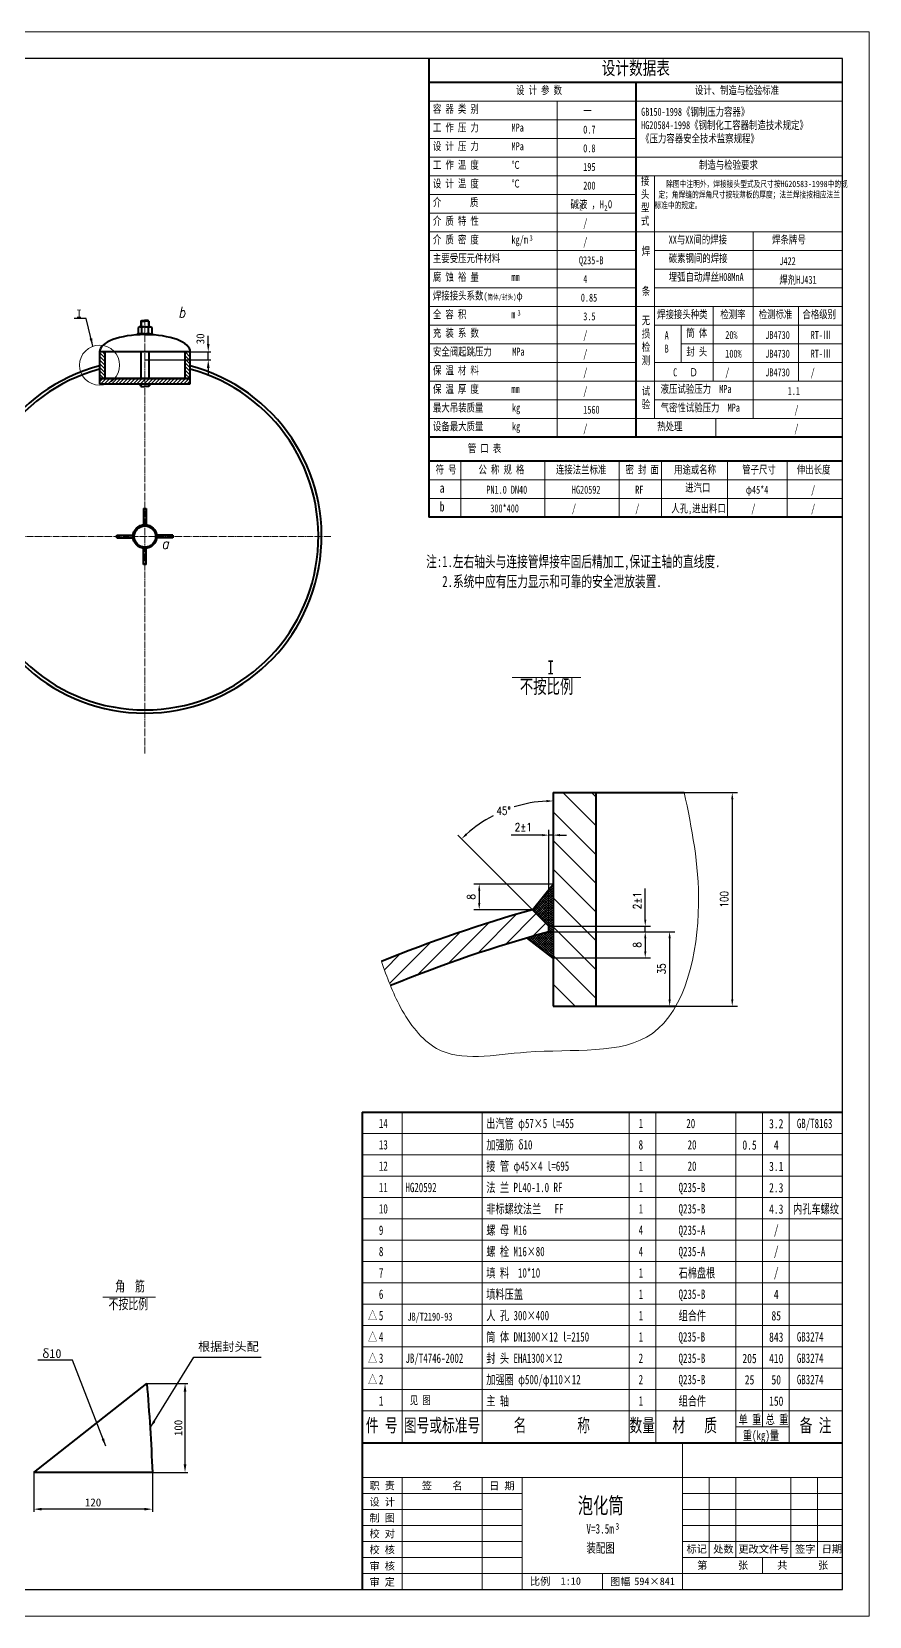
# Model space of a CAD drawing. Extents: x -29228 to 3578, y -1551 to 5346.
# Drawn here: x -23956 to -20818, y -594 to 5346 of the extents above; entities that cross this region are included whole.
import ezdxf
from ezdxf.enums import TextEntityAlignment as Align

# ---------------------------------------------------------------- set-up
doc = ezdxf.new("R2010")
doc.units = 0
doc.header["$LTSCALE"] = 10
doc.header["$PDMODE"] = 1
doc.linetypes.add('ZXX-L', pattern=[3.28, 2.5, -0.3, 0.18, -0.3])
doc.layers.get('Defpoints').update_dxf_attribs({"linetype": 'CONTINUOUS'})
doc.layers.add('5剖面线层', color=2, linetype='CONTINUOUS')
doc.layers.add('7标注层', color=4, linetype='CONTINUOUS')
for name, color, linetype, lineweight in [('A 粗实线', 1, 'CONTINUOUS', 40), ('B 细实线', 7, 'CONTINUOUS', 18), ('C 文 字', 2, 'CONTINUOUS', 20), ('E 长中心线', 3, 'ZXX-L', 18), ('J 标注尺寸', 2, 'CONTINUOUS', 18)]:
    doc.layers.add(name, color=color, linetype=linetype, lineweight=lineweight)
doc.styles.add('HZTXT', font='SIMFANG.TTF', dxfattribs={"width": 0.75})
doc.styles.add('ITALICT', font='ITALICT.shx', dxfattribs={"width": 0.7})
doc.styles.get("Standard").update_dxf_attribs({"font": 'SIMFANG.TTF'})
doc.styles.add('style2', font='SIMFANG.TTF', dxfattribs={"width": 0.7})
doc.styles.add('TH_GBDIM', font='romans.shx', dxfattribs={"width": 0.8, "bigfont": 'gbcbig.shx'})
doc.styles.add('标题中文', font='SIMFANG.TTF', dxfattribs={"width": 0.7})
doc.dimstyles.new('TH_GBDIM', dxfattribs={"dimscale": 10, "dimtxt": 3, "dimasz": 2.5, "dimexe": 2, "dimexo": 0, "dimgap": 1.5, "dimtad": 1, "dimdec": 1, "dimzin": 0, "dimdsep": 46, "dimtxsty": 'TH_GBDIM', "dimcen": 2.5, "dimclrd": 130, "dimclre": 130, "dimclrt": 3, "dimadec": 0, "dimazin": 0, "dimtfac": 0.714286, "dimtdec": 1, "dimtmove": 0, "dimatfit": 3, "dimfxl": 0, "dimtolj": 1, "dimtzin": 0, "dimlwd": -1, "dimlwe": -1, "dimarcsym": 0})
doc.dimstyles.new('通用标注4.0', dxfattribs={"dimscale": 10, "dimtxt": 3, "dimasz": 3, "dimexe": 1, "dimexo": 0, "dimgap": 1, "dimtad": 1, "dimdec": 0, "dimzin": 0, "dimdsep": 46, "dimtxsty": 'Standard', "dimcen": 0, "dimadec": 0, "dimazin": 0, "dimtfac": 0.375, "dimtdec": 0, "dimtmove": 2, "dimatfit": 3, "dimfxl": 0, "dimtzin": 0, "dimarcsym": 0})

# ---------------------------------------------------------------- blocks, each defined once
blk = doc.blocks.new('*D80')
at = {"layer": 'C 文 字', "color": 0, "lineweight": -2}
for p, q in [((-23948.4, -54.7), (-23948.4, -202.4)), ((-23503.9, -54.7), (-23503.9, -202.4)), ((-23533.9, -192.4), (-23918.4, -192.4))]:
    blk.add_line(p, q, dxfattribs=at)
at = {"layer": 'C 文 字', "color": 0}
for points in [[(-23918.4, -187.4), (-23918.4, -197.4), (-23948.4, -192.4)], [(-23533.9, -187.4), (-23533.9, -197.4), (-23503.9, -192.4)]]:
    blk.add_solid(points, dxfattribs=at)
at = {"layer": 'Defpoints', "color": 0}
for p in [(-23948.4, -54.7), (-23503.9, -54.7), (-23948.4, -192.4)]:
    blk.add_point(p, dxfattribs=at)
at = {"layer": 'C 文 字', "color": 0, "insert": (-23726.1, -167.4), "char_height": 30, "attachment_point": 5}
blk.add_mtext('120', dxfattribs=at)
blk = doc.blocks.new('*D81')
at = {"layer": 'C 文 字', "color": 0, "lineweight": -2}
for p, q in [((-23525, 278.7), (-23371.5, 278.7)), ((-23381.5, -24.7), (-23381.5, 248.7)), ((-23503.9, -54.7), (-23371.5, -54.7))]:
    blk.add_line(p, q, dxfattribs=at)
at = {"layer": 'C 文 字', "color": 0}
for points in [[(-23386.5, 248.7), (-23376.5, 248.7), (-23381.5, 278.7)], [(-23386.5, -24.7), (-23376.5, -24.7), (-23381.5, -54.7)]]:
    blk.add_solid(points, dxfattribs=at)
at = {"layer": 'Defpoints', "color": 0}
for p in [(-23525, 278.7), (-23381.5, 278.7), (-23503.9, -54.7)]:
    blk.add_point(p, dxfattribs=at)
at = {"layer": 'C 文 字', "color": 0, "insert": (-23406.5, 112), "char_height": 30, "attachment_point": 5, "rotation": 90}
blk.add_mtext('100', dxfattribs=at)
blk = doc.blocks.new('*D123')
at = {"layer": 'C 文 字', "color": 0, "lineweight": -2}
for p, q in [((-23294.5, 4175.6), (-23294.5, 4205.6)), ((-23531.8, 4115.6), (-23284.5, 4115.6)), ((-23361.8, 4145.6), (-23284.5, 4145.6)), ((-23294.5, 4115.6), (-23294.5, 4145.6)), ((-23294.5, 4085.6), (-23294.5, 4055.6))]:
    blk.add_line(p, q, dxfattribs=at)
at = {"layer": 'C 文 字', "color": 0}
for points in [[(-23299.5, 4175.6), (-23289.5, 4175.6), (-23294.5, 4145.6)], [(-23299.5, 4085.6), (-23289.5, 4085.6), (-23294.5, 4115.6)]]:
    blk.add_solid(points, dxfattribs=at)
at = {"layer": 'Defpoints', "color": 0}
for p in [(-23531.8, 4115.6), (-23361.8, 4145.6), (-23294.5, 4145.6)]:
    blk.add_point(p, dxfattribs=at)
at = {"layer": 'C 文 字', "color": 0, "insert": (-23323.9, 4194.7), "char_height": 30, "attachment_point": 5, "rotation": 90}
blk.add_mtext('30', dxfattribs=at)
blk = doc.blocks.new('*D129')
at = {"layer": '7标注层', "color": 130}
for p, q in [((-21657.2, 2017.7), (-21657.2, 2134.4)), ((-22018.1, 1992.7), (-21637.2, 1992.7)), ((-22018.1, 1972.3), (-21637.2, 1972.3)), ((-21657.2, 1972.3), (-21657.2, 1992.7)), ((-21657.2, 1947.3), (-21657.2, 1922.3))]:
    blk.add_line(p, q, dxfattribs=at)
for points in [[(-21661.3, 2017.7), (-21653, 2017.7), (-21657.2, 1992.7)], [(-21661.3, 1947.3), (-21653, 1947.3), (-21657.2, 1972.3)]]:
    blk.add_solid(points, dxfattribs=at)
at = {"layer": 'Defpoints', "color": 0}
for p in [(-22018.1, 1992.7), (-22018.1, 1972.3), (-21657.2, 1992.7)]:
    blk.add_point(p, dxfattribs=at)
at = {"layer": '7标注层', "color": 3, "insert": (-21687.2, 2088.5), "char_height": 30, "attachment_point": 5, "rotation": 90, "style": 'TH_GBDIM'}
blk.add_mtext('\\A1;2%%p1', dxfattribs=at)
blk = doc.blocks.new('*D130')
at = {"layer": '7标注层', "color": 130}
for p, q in [((-22043.1, 2334.3), (-22159.8, 2334.3)), ((-22018.1, 1992.7), (-22018.1, 2354.3)), ((-22002.1, 2334.3), (-22018.1, 2334.3)), ((-22002.1, 2314.3), (-22002.1, 2354.3)), ((-21977.1, 2334.3), (-21952.1, 2334.3))]:
    blk.add_line(p, q, dxfattribs=at)
for points in [[(-22043.1, 2338.4), (-22043.1, 2330.1), (-22018.1, 2334.3)], [(-21977.1, 2338.4), (-21977.1, 2330.1), (-22002.1, 2334.3)]]:
    blk.add_solid(points, dxfattribs=at)
at = {"layer": 'Defpoints', "color": 0}
for p in [(-22018.1, 2334.3), (-22002.1, 2314.3), (-22018.1, 1992.7)]:
    blk.add_point(p, dxfattribs=at)
at = {"layer": '7标注层', "color": 3, "insert": (-22114, 2364.3), "char_height": 30, "attachment_point": 5, "style": 'TH_GBDIM'}
blk.add_mtext('\\A1;2%%p1', dxfattribs=at)
blk = doc.blocks.new('*D131')
at = {"layer": '7标注层', "color": 130}
blk.add_line((-22080.1, 2054.7), (-22359.7, 2334.3), dxfattribs=at)
for start, end in [(92.94906, 107.53098), (117.65493, 132.05094)]:
    blk.add_arc((-22002.1, 1976.7), 485.8, start, end, dxfattribs=at)
for points in [[(-22027.2, 2465.9), (-22027, 2457.6), (-22002.1, 2462.4)], [(-22324.6, 2334.3), (-22330.3, 2340.4), (-22345.6, 2320.1)]]:
    blk.add_solid(points, dxfattribs=at)
at = {"layer": 'Defpoints', "color": 0}
for p in [(-22127.8, 2445.9), (-22002.1, 2493.6), (-22080.1, 2054.7), (-22018.1, 1992.7), (-22002.1, 1693.6)]:
    blk.add_point(p, dxfattribs=at)
at = {"layer": '7标注层', "color": 3, "insert": (-22188, 2425.4), "char_height": 30, "attachment_point": 5, "style": 'TH_GBDIM'}
blk.add_mtext('\\A1;45%%d{}{}', dxfattribs=at)
blk = doc.blocks.new('*D132')
at = {"layer": '7标注层', "color": 130}
for p, q in [((-21827.6, 1972.3), (-21637.2, 1972.3)), ((-21657.2, 1947.3), (-21657.2, 1898.7)), ((-22002.1, 1873.7), (-21637.2, 1873.7))]:
    blk.add_line(p, q, dxfattribs=at)
for points in [[(-21661.3, 1947.3), (-21653, 1947.3), (-21657.2, 1972.3)], [(-21661.3, 1898.7), (-21653, 1898.7), (-21657.2, 1873.7)]]:
    blk.add_solid(points, dxfattribs=at)
at = {"layer": 'Defpoints', "color": 0}
for p in [(-21827.6, 1972.3), (-22002.1, 1873.7), (-21657.2, 1873.7)]:
    blk.add_point(p, dxfattribs=at)
at = {"layer": '7标注层', "color": 3, "insert": (-21687.2, 1923), "char_height": 30, "attachment_point": 5, "rotation": 90, "style": 'TH_GBDIM'}
blk.add_mtext('\\A1;8{}{}', dxfattribs=at)
blk = doc.blocks.new('*D133')
at = {"layer": '7标注层', "color": 130}
for p, q in [((-22002.1, 2150.9), (-22299.2, 2150.9)), ((-22279.2, 2125.9), (-22279.2, 2079.7)), ((-22080.1, 2054.7), (-22299.2, 2054.7))]:
    blk.add_line(p, q, dxfattribs=at)
for points in [[(-22283.4, 2125.9), (-22275.1, 2125.9), (-22279.2, 2150.9)], [(-22283.4, 2079.7), (-22275.1, 2079.7), (-22279.2, 2054.7)]]:
    blk.add_solid(points, dxfattribs=at)
at = {"layer": 'Defpoints', "color": 0}
for p in [(-22002.1, 2150.9), (-22279.2, 2054.7), (-22080.1, 2054.7)]:
    blk.add_point(p, dxfattribs=at)
at = {"layer": '7标注层', "color": 3, "insert": (-22309.2, 2102.8), "char_height": 30, "attachment_point": 5, "rotation": 90, "style": 'TH_GBDIM'}
blk.add_mtext('\\A1;8{}{}', dxfattribs=at)
blk = doc.blocks.new('*D134')
at = {"layer": '7标注层', "color": 130}
for p, q in [((-21637.2, 1972.3), (-21545.8, 1972.3)), ((-21565.8, 1947.3), (-21565.8, 1718.6)), ((-21692.2, 1693.6), (-21545.8, 1693.6))]:
    blk.add_line(p, q, dxfattribs=at)
for points in [[(-21570, 1947.3), (-21561.6, 1947.3), (-21565.8, 1972.3)], [(-21570, 1718.6), (-21561.6, 1718.6), (-21565.8, 1693.6)]]:
    blk.add_solid(points, dxfattribs=at)
at = {"layer": 'Defpoints', "color": 0}
for p in [(-21637.2, 1972.3), (-21692.2, 1693.6), (-21565.8, 1693.6)]:
    blk.add_point(p, dxfattribs=at)
at = {"layer": '7标注层', "color": 3, "insert": (-21595.8, 1833), "char_height": 30, "attachment_point": 5, "rotation": 90, "style": 'TH_GBDIM'}
blk.add_mtext('\\A1;35{}{}', dxfattribs=at)
blk = doc.blocks.new('*D135')
at = {"layer": '7标注层', "color": 130}
for p, q in [((-21511.1, 2493.6), (-21311.2, 2493.6)), ((-21331.2, 2468.6), (-21331.2, 1718.6)), ((-21619, 1693.6), (-21311.2, 1693.6))]:
    blk.add_line(p, q, dxfattribs=at)
for points in [[(-21335.3, 2468.6), (-21327, 2468.6), (-21331.2, 2493.6)], [(-21335.3, 1718.6), (-21327, 1718.6), (-21331.2, 1693.6)]]:
    blk.add_solid(points, dxfattribs=at)
at = {"layer": 'Defpoints', "color": 0}
for p in [(-21511.1, 2493.6), (-21619, 1693.6), (-21331.2, 1693.6)]:
    blk.add_point(p, dxfattribs=at)
at = {"layer": '7标注层', "color": 3, "insert": (-21361.2, 2093.6), "char_height": 30, "attachment_point": 5, "rotation": 90, "style": 'TH_GBDIM'}
blk.add_mtext('\\A1;100{}{}', dxfattribs=at)

msp = doc.modelspace()

# ---------------------------------------------------------------- hatches: boundary and pattern name
at = {"layer": '5剖面线层'}
h = msp.add_hatch(color=256, dxfattribs=at)
h.paths.add_polyline_path([(-23546.83, 4025.6), (-23553.1, 4025.6), (-23546.83, 4017.82)])
h.paths.add_polyline_path([(-23510.57, 4025.6), (-23516.83, 4025.6), (-23516.83, 4017.82)])
at = {"layer": 'C 文 字'}
h = msp.add_hatch(dxfattribs=at)
h.set_pattern_fill('ANSI31', color=256, scale=3, angle=90, style=0)
h.paths.add_polyline_path([(-23681.83, 4145.6), (-23701.83, 4145.6), (-23701.83, 4045.6), (-23681.83, 4045.6)])
h.paths.add_polyline_path([(-23361.83, 4145.6), (-23381.83, 4145.6), (-23381.83, 4045.6), (-23361.83, 4045.6)])
h = msp.add_hatch(dxfattribs=at)
h.set_pattern_fill('ANSI31', color=256, scale=3, style=0)
h.paths.add_polyline_path([(-23531.83, 4045.6), (-23701.83, 4045.6), (-23701.83, 4025.6), (-23531.83, 4025.6)])
h.paths.add_polyline_path([(-23361.83, 4045.6), (-23531.83, 4045.6), (-23531.83, 4025.6), (-23361.83, 4025.6)])
h = msp.add_hatch(dxfattribs=at)
h.set_pattern_fill('ANSI31', color=256, scale=24, angle=90, style=0)
h.set_pattern_definition([(135, (155589.23, -19020.535), (-53.881537, -53.881537), [])])
h.paths.add_polyline_path([(-21842.1, 2493.65), (-22002.1, 2493.65), (-22002.1, 1693.65), (-21842.1, 1693.65)])
h = msp.add_hatch(dxfattribs=at)
h.set_pattern_fill('ANSI37', color=256, scale=2, style=0)
h.paths.add_polyline_path([(-22018.1, 1992.65), (-22018.1, 1972.29, 0.0041437), (-22101.02, 1948.8), (-22002.1, 1873.68), (-22002.1, 2150.9), (-22080.12, 2054.68)])
h = msp.add_hatch(dxfattribs=at)
h.set_pattern_fill('ANSI31', color=256, scale=16, style=0)
h.set_pattern_definition([(45, (155589.23, -19020.535), (-35.921024, 35.921024), [])])
edge = h.paths.add_edge_path()
edge.add_line((-22018.1, 1972.29), (-22018.1, 1992.65))
edge.add_line((-22018.1, 1992.65), (-22080.12, 2054.68))
edge.add_arc((-20642.1, -3042.35), 5296, 105.755352, 112.230467)
edge.add_spline(control_points=[(-22645.75, 1860), (-22634.92, 1829.98), (-22624.09, 1799.97), (-22611.88, 1770.13)], knot_values=[1021.7274049, 1021.7274049, 1021.7274049, 1021.7274049, 1070.2235614, 1070.2235614, 1070.2235614, 1070.2235614], degree=3, periodic=0)
edge.add_arc((-20642.1, -3042.35), 5200, 105.3441, 112.25963, ccw=False)

# ---------------------------------------------------------------- linework, layer by layer
at = {"layer": 'A 粗实线'}
for p, q in [((-22467.73, 5246), (-22467.73, 3525.83)), ((-20917.73, 5155.83), (-22467.73, 5155.83)), ((-21692.73, 5155.83), (-21692.73, 3825.83)), ((-23553.92, 4239.2), (-23557.33, 4237.23)), ((-23557.33, 4237.23), (-23557.33, 4215.57)), ((-23531.83, 4239.2), (-23553.92, 4239.2)), ((-23531.83, 4239.2), (-23553.92, 4239.2)), ((-23546.83, 4260.98), (-23543.83, 4263.98)), ((-23546.83, 4260.98), (-23531.83, 4260.98)), ((-23546.83, 4260.98), (-23546.83, 4239.2)), ((-23544.58, 4237.23), (-23544.58, 4215.57)), ((-23543.83, 4263.98), (-23531.83, 4263.98)), ((-23519.83, 4263.98), (-23531.83, 4263.98)), ((-23516.83, 4260.98), (-23531.83, 4260.98)), ((-23531.83, 4239.2), (-23509.75, 4239.2)), ((-23531.83, 4239.2), (-23509.75, 4239.2)), ((-23516.83, 4260.98), (-23519.83, 4263.98)), ((-23519.08, 4237.23), (-23519.08, 4215.57)), ((-23516.83, 4260.98), (-23516.83, 4239.2)), ((-23509.75, 4239.2), (-23506.33, 4237.23)), ((-23506.33, 4237.23), (-23506.33, 4215.57)), ((-23561.11, 4213.6), (-23553.92, 4213.6)), ((-23561.11, 4210.6), (-23561.11, 4213.6)), ((-23531.83, 4210.6), (-23561.11, 4210.6)), ((-23553.92, 4213.6), (-23557.33, 4215.57)), ((-23531.83, 4213.6), (-23553.92, 4213.6)), ((-23531.83, 4213.6), (-23509.75, 4213.6)), ((-23531.83, 4210.6), (-23502.56, 4210.6)), ((-23509.75, 4213.6), (-23506.33, 4215.57)), ((-23502.56, 4213.6), (-23509.75, 4213.6)), ((-23502.56, 4210.6), (-23502.56, 4213.6)), ((-23361.83, 4145.6), (-23701.83, 4145.6)), ((-23701.83, 4145.6), (-23701.83, 4025.6)), ((-23681.83, 4145.6), (-23681.83, 4045.6)), ((-23546.83, 4145.6), (-23546.83, 4045.6)), ((-23516.83, 4145.6), (-23516.83, 4045.6)), ((-23381.83, 4145.6), (-23381.83, 4045.6)), ((-23361.83, 4025.6), (-23361.83, 4145.6)), ((-23701.83, 4045.6), (-23361.83, 4045.6)), ((-23361.83, 4045.6), (-23701.83, 4045.6)), ((-23701.83, 4025.6), (-23361.83, 4025.6)), ((-23546.83, 4017.82), (-23553.1, 4025.6)), ((-23546.83, 4025.6), (-23546.83, 4015.6)), ((-23546.83, 4015.6), (-23531.83, 4015.6)), ((-23516.83, 4015.6), (-23531.83, 4015.6)), ((-23516.83, 4017.82), (-23510.57, 4025.6)), ((-23516.83, 4025.6), (-23516.83, 4015.6)), ((-20917.73, 3825.83), (-22467.73, 3825.83)), ((-20917.73, 3735.83), (-22467.73, 3735.83)), ((-23536.83, 3558.6), (-23536.83, 3497.82)), ((-23536.83, 3558.6), (-23526.83, 3558.6)), ((-23526.83, 3558.6), (-23526.83, 3497.82)), ((-20917.73, 3525.83), (-22467.73, 3525.83)), ((-23636.83, 3448.6), (-23636.83, 3458.6)), ((-23636.83, 3458.6), (-23576.05, 3458.6)), ((-23636.83, 3448.6), (-23576.05, 3448.6)), ((-23426.83, 3458.6), (-23487.62, 3458.6)), ((-23426.83, 3448.6), (-23487.62, 3448.6)), ((-23426.83, 3458.6), (-23426.83, 3448.6)), ((-23536.83, 3348.6), (-23536.83, 3409.38)), ((-23526.83, 3348.6), (-23526.83, 3409.38)), ((-23526.83, 3348.6), (-23536.83, 3348.6)), ((-22002.1, 2493.65), (-22002.1, 1693.65)), ((-22002.1, 2493.65), (-21842.1, 2493.65)), ((-21842.1, 2493.65), (-21842.1, 1693.65)), ((-21842.1, 2493.65), (-21511.09, 2493.65)), ((-22080.12, 2054.68), (-22002.1, 2150.9)), ((-22018.1, 1992.65), (-22080.12, 2054.68)), ((-22018.1, 1972.29), (-22018.1, 1992.65)), ((-22002.1, 1873.68), (-22101.02, 1948.8)), ((-22002.1, 1693.65), (-21842.1, 1693.65)), ((-21842.1, 1693.65), (-21542.2, 1693.65)), ((-22717.73, 1296), (-22717.73, 56)), ((-22717.73, 1296), (-20917.73, 1296)), ((-23948.37, -54.68), (-23524.95, 278.65)), ((-22717.73, 56), (-20917.73, 56)), ((-23503.93, -54.68), (-23948.37, -54.68))]:
    msp.add_line(p, q, dxfattribs=at)
at = {"layer": 'A 粗实线', "color": 1}
msp.add_line((-22717.73, 56), (-22717.73, -494), dxfattribs=at)
at = {"layer": 'A 粗实线', "color": 5, "lineweight": 25}
msp.add_lwpolyline([(-28977.73, -494), (-20917.73, -494), (-20917.73, 5246), (-28977.73, 5246)], close=True, dxfattribs=at)
at = {"layer": 'A 粗实线'}
for radius in [44.5, 40]:
    msp.add_circle((-23531.83, 3453.6), radius, dxfattribs=at)
for centre, radius, start, end in [((-23561.02, 4182.53), 57.11, 73.276578, 82.858497), ((-23531.83, 4197), 42.19, 90, 107.587954), ((-23531.83, 4197), 42.19, 72.412046, 90), ((-23502.65, 4182.53), 57.11, 97.141503, 106.723422), ((-23561.02, 4270.26), 57.11, 277.141503, 286.723422), ((-23531.83, 4255.79), 42.19, 252.412046, 270), ((-23531.83, 4255.79), 42.19, 270, 287.587954), ((-23502.65, 4270.26), 57.11, 253.276578, 262.858497), ((-23531.83, 3453.6), 662, 104.880127, 75.119873), ((-23531.83, 3453.6), 650, 105.161369, 74.838631), ((-20642.1, -3042.35), 5296, 105.755352, 112.230467), ((-20642.1, -3042.35), 5200, 105.3441, 112.25963)]:
    msp.add_arc(centre, radius, start, end, dxfattribs=at)
msp.add_ellipse((-23531.83, 4145.6), major_axis=(-170, 0), ratio=0.3823529, start_param=3.1415927, end_param=6.2831853, dxfattribs=at)
at = {"layer": 'A 粗实线', "extrusion": (0, 0, -1)}
msp.add_ellipse((-25165.88, -304.68), major_axis=(0, 3333.3), ratio=0.5, start_param=1.3948906, end_param=1.4957258, dxfattribs=at)
at = {"layer": 'B 细实线'}
for p, q in [((-20917.73, 5085.83), (-22467.73, 5085.83)), ((-21987.73, 5085.83), (-21987.73, 3825.83)), ((-21692.73, 5015.83), (-22467.73, 5015.83)), ((-21692.73, 4945.83), (-22467.73, 4945.83)), ((-20917.73, 4875.83), (-22467.73, 4875.83)), ((-20917.73, 4805.83), (-22467.73, 4805.83)), ((-21622.73, 4805.83), (-21622.73, 3895.83)), ((-21692.73, 4735.83), (-22467.73, 4735.83)), ((-21692.73, 4665.83), (-22467.73, 4665.83)), ((-21622.73, 4595.83), (-22467.73, 4595.83)), ((-20917.73, 4595.83), (-21622.73, 4595.83)), ((-21252.73, 4595.83), (-21252.73, 3895.83)), ((-21692.73, 4525.83), (-22467.73, 4525.83)), ((-20917.73, 4525.83), (-21622.73, 4525.83)), ((-21692.73, 4455.83), (-22467.73, 4455.83)), ((-20917.73, 4455.83), (-21622.73, 4455.83)), ((-21692.73, 4385.83), (-22467.73, 4385.83)), ((-20917.73, 4385.83), (-21622.73, 4385.83)), ((-20917.73, 4315.83), (-22467.73, 4315.83)), ((-21402.73, 4315.83), (-21402.73, 4035.83)), ((-21082.73, 4315.83), (-21082.73, 4035.83)), ((-23543.83, 4263.98), (-23543.83, 4239.2)), ((-23519.83, 4263.98), (-23519.83, 4239.2)), ((-21692.73, 4245.83), (-22467.73, 4245.83)), ((-20917.73, 4245.83), (-21622.73, 4245.83)), ((-21522.73, 4245.83), (-21522.73, 4105.83)), ((-21692.73, 4175.83), (-22467.73, 4175.83)), ((-20917.73, 4175.83), (-21522.73, 4175.83)), ((-21692.73, 4105.83), (-22467.73, 4105.83)), ((-20917.73, 4105.83), (-21622.73, 4105.83)), ((-20917.73, 4035.83), (-22467.73, 4035.83)), ((-21692.73, 3965.83), (-22467.73, 3965.83)), ((-20917.73, 3965.83), (-21622.73, 3965.83)), ((-20917.73, 3895.83), (-22467.73, 3895.83)), ((-21393.06, 3895.83), (-21393.06, 3825.83)), ((-22347.73, 3735.83), (-22347.73, 3525.83)), ((-22033.71, 3735.83), (-22033.71, 3525.83)), ((-21754.37, 3735.83), (-21754.37, 3525.83)), ((-21596.37, 3735.83), (-21596.37, 3525.83)), ((-21349.04, 3735.83), (-21349.04, 3525.83)), ((-21125.71, 3735.83), (-21125.71, 3525.83)), ((-20917.73, 3665.83), (-22467.73, 3665.83)), ((-20917.73, 3595.83), (-22467.73, 3595.83)), ((-22567.73, 56), (-22567.73, 1296)), ((-22267.73, 56), (-22267.73, 1296)), ((-21717.73, 56), (-21717.73, 1296)), ((-21617.73, 56), (-21617.73, 1296)), ((-21317.73, 56), (-21317.73, 1296)), ((-21217.73, 116), (-21217.73, 1296)), ((-21117.73, 56), (-21117.73, 1296)), ((-22717.73, 1216), (-20917.73, 1216)), ((-22717.73, 1136), (-20917.73, 1136)), ((-22717.73, 1056), (-20917.73, 1056)), ((-22717.73, 976), (-20917.73, 976)), ((-22717.73, 896), (-20917.73, 896)), ((-22717.73, 816), (-20917.73, 816)), ((-22717.73, 736), (-20917.73, 736)), ((-22717.73, 656), (-20917.73, 656)), ((-22717.73, 576), (-20917.73, 576)), ((-22717.73, 496), (-20917.73, 496)), ((-22717.73, 416), (-20917.73, 416)), ((-22717.73, 336), (-20917.73, 336)), ((-22717.73, 256), (-20917.73, 256)), ((-22717.73, 176), (-20917.73, 176)), ((-21317.73, 116), (-21117.73, 116)), ((-21517.73, 56), (-21517.73, -494)), ((-22717.73, -74), (-20917.73, -74)), ((-22567.73, -74), (-22567.73, -494)), ((-22267.73, -74), (-22267.73, -494)), ((-22117.73, -74), (-22117.73, -494)), ((-21417.73, -74), (-21417.73, -374)), ((-21317.73, -74), (-21317.73, -374)), ((-21111.26, -74), (-21111.26, -374)), ((-21011.26, -74), (-21011.26, -374)), ((-22717.73, -134), (-22117.73, -134)), ((-21517.73, -134), (-20917.73, -134)), ((-22717.73, -194), (-22117.73, -194)), ((-21517.73, -194), (-20917.73, -194)), ((-22717.73, -254), (-22117.73, -254)), ((-21517.73, -254), (-20917.73, -254)), ((-22717.73, -314), (-22117.73, -314)), ((-21517.73, -314), (-20917.73, -314)), ((-22717.73, -374), (-22117.73, -374)), ((-21517.73, -374), (-20917.73, -374)), ((-21217.73, -434), (-21217.73, -374)), ((-22717.73, -434), (-20917.73, -434)), ((-21817.73, -434), (-21817.73, -494))]:
    msp.add_line(p, q, dxfattribs=at)
msp.add_lwpolyline([(-29227.73, -594), (-20817.73, -594), (-20817.73, 5346), (-29227.73, 5346)], close=True, dxfattribs=at)
at = {"layer": 'C 文 字'}
msp.add_circle((-23701.83, 4095.88), 75.07, dxfattribs=at)
msp.add_spline([(-21511.09, 2493.65), (-21457.32, 2075.74), (-21630.53, 1591.13), (-22101.66, 1520.58), (-22439.1, 1534.77), (-22573.78, 1688.65), (-22645.75, 1860)], degree=3, dxfattribs=at)
at = {"layer": 'E 长中心线'}
for p, q in [((-23531.83, 2640.28), (-23531.83, 4266.91)), ((-22835.64, 3453.6), (-24228.03, 3453.6))]:
    msp.add_line(p, q, dxfattribs=at)
at = {"layer": 'J 标注尺寸'}
for p, q in [((-22155.57, 2925.38), (-21898.28, 2925.38)), ((-23690.03, 601.84), (-23491.7, 601.84))]:
    msp.add_line(p, q, dxfattribs=at)

# ---------------------------------------------------------------- texts
at = {"layer": 'C 文 字', "style": 'ITALICT', "width": 0.8}
for s, p in [('b', (-23406.74, 4274.14)), ('a', (-23469.13, 3407.18))]:
    msp.add_text(s, height=40, dxfattribs=at).set_placement(p)
at = {"layer": 'C 文 字', "style": 'HZTXT', "width": 0.75}
for s, p in [('3.2', (-21166.39, 1252.32)), ('0.5', (-21266.39, 1172.32)), ('4', (-21166.39, 1172.32)), ('3.1', (-21166.39, 1092.32)), ('2.3', (-21166.39, 1012.32)), ('4.3', (-21166.39, 932.32)), ('/', (-21166.39, 852.32)), ('/', (-21166.39, 772.32)), ('/', (-21166.39, 692.32)), ('4', (-21166.39, 612.32)), ('85', (-21166.39, 532.32)), ('843', (-21166.39, 452.32)), ('205', (-21266.39, 372.32)), ('410', (-21166.39, 372.32)), ('25', (-21266.39, 292.32)), ('50', (-21166.39, 292.32)), ('150', (-21166.39, 212.32))]:
    msp.add_text(s, height=35, dxfattribs=at).set_placement(p, align=Align.MIDDLE)
at = {"layer": 'C 文 字', "style": '标题中文', "oblique": 0.5}
msp.add_text('职 责', height=28, rotation=0.095868, dxfattribs=at).set_placement((-22642.87, -104.56), align=Align.MIDDLE_CENTER)
for s, p in [('签    名', (-22418.31, -103.51)), ('日 期', (-22194.41, -104.11)), ('设 计', (-22642.87, -164.56)), ('制 图', (-22642.87, -224.56)), ('校 对', (-22642.87, -283.5)), ('校 核', (-22642.87, -343.5)), ('标记', (-21464.44, -340.84)), ('处数', (-21364.44, -340.84)), ('更改文件号', (-21212.83, -340.84)), ('签字', (-21057.98, -340.84)), ('日期', (-20957.98, -340.84)), ('审 核', (-22642.87, -404.56)), ('第      张', (-21367.41, -401.8)), ('共      张', (-21067.41, -401.8)), ('审 定', (-22642.87, -464.56)), ('比例', (-22051.09, -461.98)), ('1:10', (-21936.27, -461.98)), ('图幅', (-21751.09, -462.88)), ('594×841', (-21622.19, -462.88))]:
    msp.add_text(s, height=28, rotation=0.095868, dxfattribs=at).set_placement(p, align=Align.MIDDLE)
at = {"layer": 'C 文 字', "attachment_point": 1, "style": 'HZTXT'}
for s, insert, char_height, width in [('设计数据表', (-21820.21, 5234.65), 50, 775), ('设 计 参 数', (-22141.13, 5141.65), 30, 480), ('设计、制造与检验标准', (-21471.21, 5141.65), 30, 480), ('容 器 类 别', (-22452.63, 5071.65), 30, 480), ('一', (-21889.46, 5064.1), 30, 480), ('GB150-1998《钢制压力容器》\\PHG20584-1998《钢制化工容器制造技术规定》\\P《压力容器安全技术监察规程》', (-21672.56, 5060.66), 30, 775), ('工 作 压 力        MPa', (-22452.63, 5001.65), 30, 480), ('0.7', (-21889.46, 4994.1), 30, 480), ('设 计 压 力        MPa', (-22452.63, 4931.65), 30, 480), ('0.8', (-21889.46, 4924.1), 30, 480), ('工 作 温 度        ℃', (-22452.63, 4861.65), 30, 480), ('195', (-21889.46, 4854.1), 30, 480), (' 制造与检验要求', (-21471.21, 4861.65), 30, 480), ('设 计 温 度        ℃', (-22452.63, 4791.65), 30, 480), ('200', (-21889.46, 4784.1), 30, 480), ('接\\P头\\P型\\P式', (-21673.08, 4801.72), 30, 480), ('   除图中注明外，焊接接头型式及尺寸按HG20583-1998中的规\\P 定；角焊缝的焊角尺寸按较薄板的厚度；法兰焊接按相应法兰标准中的规定。', (-21622.73, 4787.43), 24, 705), ('介       质', (-22452.63, 4721.65), 30, 480), ('碱液 ，H O', (-21937.14, 4714.1), 30, 480), ('2', (-21904.13, 4695.83), 20, 480), ('2', (-21810.9, 4695.06), 20, 480), ('介 质 特 性', (-22452.63, 4651.65), 30, 480), ('/', (-21889.46, 4644.1), 30, 480), ('介 质 密 度        kg/m', (-22452.63, 4581.65), 30, 480), ('3', (-22090.87, 4582.56), 20, 480), ('/', (-21889.46, 4574.1), 30, 480), ('XX与XX间的焊接', (-21569.4, 4581.65), 30, 480), ('焊条牌号', (-21181.76, 4581.65), 30, 480), ('主要受压元件材料', (-22452.63, 4511.65), 30, 480), ('焊\\P\\P\\P条', (-21670.21, 4538.29), 30, 480), ('碳素钢间的焊接', (-21569.4, 4511.65), 30, 480), (' Q235-B', (-21920.86, 4504.1), 30, 480), ('J422', (-21154.7, 4501.14), 30, 480), ('腐 蚀 裕 量        mm', (-22452.63, 4441.65), 30, 480), ('4', (-21889.46, 4434.1), 30, 480), ('埋弧自动焊丝H08MnA', (-21569.4, 4441.65), 30, 480), ('焊剂HJ431', (-21154.7, 4431.14), 30, 480), ('焊接接头系数{\\H0.8333x;(\\H0.8x;筒体/封头)}φ{\\H0.8333x;        } ', (-22452.63, 4371.65), 30, 480), ('0.85', (-21898.44, 4364.1), 30, 480), ('全 容 积           m', (-22452.63, 4301.65), 30, 480), ('3', (-22136.06, 4301.8), 20, 480), ('3.5', (-21889.46, 4294.1), 30, 480), ('无\\P损\\P检\\P测', (-21670.21, 4278.99), 30, 480), ('焊接接头种类', (-21612.71, 4301.65), 30, 480), ('检测率', (-21375.81, 4301.65), 30, 480), ('检测标准', (-21232.16, 4301.65), 30, 480), ('合格级别', (-21068.35, 4301.65), 30, 480), ('充 装 系 数', (-22452.63, 4231.65), 30, 480), ('/', (-21889.46, 4224.1), 30, 480), ('A\\PB', (-21584.52, 4223.03), 30, 480), ('筒 体', (-21503.37, 4231.65), 30, 480), ('20%', (-21357.39, 4224.1), 30, 480), ('JB4730', (-21207.39, 4224.1), 30, 480), ('RT-Ⅲ', (-21037.39, 4224.1), 30, 480), ('安全阀起跳压力     MPa', (-22452.63, 4161.65), 30, 480), ('封 头', (-21503.37, 4161.65), 30, 480), ('/', (-21889.46, 4154.1), 30, 480), ('100%', (-21357.39, 4154.1), 30, 480), ('JB4730', (-21207.39, 4154.1), 30, 480), ('RT-Ⅲ', (-21037.39, 4154.1), 30, 480), ('保 温 材 料', (-22452.63, 4091.65), 30, 480), ('/', (-21889.46, 4084.1), 30, 480), ('C   Ｄ', (-21552.75, 4084.1), 30, 480), ('/', (-21357.39, 4084.1), 30, 480), ('JB4730', (-21207.39, 4084.1), 30, 480), ('/', (-21037.39, 4084.1), 30, 480), ('保 温 厚 度        mm', (-22452.63, 4021.65), 30, 480), ('/', (-21889.46, 4014.1), 30, 480), ('试\\P验', (-21670.21, 4014.1), 30, 480), ('液压试验压力  MPa', (-21599.64, 4021.65), 30, 480), ('1.1', (-21123.41, 4014.1), 30, 480), ('最大吊装质量       kg', (-22452.63, 3951.65), 30, 480), ('1560', (-21889.46, 3944.1), 30, 480), ('气密性试验压力  MPa', (-21599.64, 3951.65), 30, 480), ('/', (-21098.38, 3944.1), 30, 480), ('设备最大质量       kg', (-22452.63, 3881.65), 30, 480), ('/', (-21889.46, 3874.1), 30, 480), ('热处理', (-21612.24, 3881.65), 30, 480), ('/', (-21098.38, 3874.1), 30, 480), ('管 口 表', (-22321.95, 3799.45), 30, 480), (' 符 号', (-22457.98, 3719.52), 30, 480), ('公 称 规 格', (-22281.97, 3719.52), 30, 480), ('连接法兰标准', (-21991.96, 3719.52), 30, 480), ('密 封 面', (-21731.29, 3719.52), 30, 480), ('用途或名称', (-21549.28, 3719.52), 30, 480), ('管子尺寸', (-21293.95, 3719.52), 30, 480), ('伸出长度', (-21089.29, 3719.52), 30, 480), ('a', (-22427.62, 3653.75), 36, 576), ('PN1.0 DN40', (-22252.55, 3644.1), 30, 480), ('HG20592', (-21932.03, 3644.1), 30, 480), ('RF', (-21694.64, 3644.1), 30, 480), ('进汽口', (-21507.39, 3651.82), 30, 480), ('φ45*4', (-21280.5, 3644.1), 30, 480), ('/', (-21035.81, 3644.1), 30, 480), ('b', (-22427.62, 3583.75), 36, 576), ('300*400', (-22237.63, 3574.1), 30, 480), ('/', (-21932.03, 3574.1), 30, 480), ('/', (-21694.64, 3574.1), 30, 480), ('人孔,进出料口', (-21559.48, 3574.1), 30, 480), ('/', (-21259.87, 3574.1), 30, 480), ('/', (-21035.81, 3574.1), 30, 480), ('JB/T2190-93', (-22548.01, 544.26), 30, 480), ('见 图', (-22539.05, 230.84), 30, 480)]:
    msp.add_mtext(s, dxfattribs=dict(at, insert=insert, char_height=char_height, width=width))
at = {"layer": 'C 文 字'}
for s, insert, char_height, attachment_point in [('I', (-23768.47, 4274.27), 30, 9), ('根据封头配', (-23332.71, 434.09), 33.333, 1), ('δ10', (-23844.52, 373.66), 33.333, 9)]:
    msp.add_mtext(s, dxfattribs=dict(at, insert=insert, char_height=char_height, attachment_point=attachment_point))
at = {"layer": 'J 标注尺寸', "style": '标题中文', "width": 0.7}
for s, height, p in [('注:1.左右轴头与连接管焊接牢固后精加工,保证主轴的直线度.', 42, (-22478.15, 3338.84)), ('2.系统中应有压力显示和可靠的安全泄放装置.', 42, (-22417.54, 3264.36)), ('14', 35, (-22655.16, 1236)), ('出汽管 φ57×5 l=455', 35, (-22252.72, 1236)), ('1', 35, (-21681.91, 1236)), ('20', 35, (-21503.37, 1236)), ('GB/T8163', 35, (-21089.23, 1236)), ('13', 35, (-22655.16, 1156)), ('加强筋 δ10', 35, (-22252.72, 1156)), ('8', 35, (-21681.91, 1156)), ('20', 35, (-21498.58, 1156)), ('12', 35, (-22655.16, 1076)), ('接 管 φ45×4 l=695', 35, (-22252.72, 1076)), ('1', 35, (-21681.91, 1076)), ('20', 35, (-21498.58, 1076)), ('11', 35, (-22655.16, 996)), ('HG20592', 35, (-22555.69, 996)), ('法 兰 PL40-1.0 RF', 35, (-22252.72, 996)), ('1', 35, (-21681.91, 996)), ('Q235-B', 35, (-21532.23, 996)), ('10', 35, (-22655.16, 916)), ('非标螺纹法兰   FF', 35, (-22252.72, 916)), ('Q235-B', 35, (-21532.23, 916)), ('内孔车螺纹', 35, (-21102.89, 916)), ('1', 35, (-21681.91, 916)), ('9', 35, (-22655.16, 836)), ('螺 母 M16', 35, (-22252.72, 836)), ('4', 35, (-21681.91, 836)), ('Q235-A', 35, (-21532.23, 836)), ('8', 35, (-22655.16, 756)), ('螺 栓 M16×80', 35, (-22252.72, 756)), ('4', 35, (-21681.91, 756)), ('Q235-A', 35, (-21532.23, 756)), ('填 料  10*10', 35, (-22252.72, 676)), ('石棉盘根', 35, (-21532.23, 676)), ('7', 35, (-22655.16, 676)), ('1', 35, (-21681.91, 676)), ('6', 35, (-22655.16, 596)), ('填料压盖', 35, (-22252.72, 596)), ('1', 35, (-21681.91, 596)), ('Q235-B', 35, (-21532.23, 596)), ('△', 35, (-22695.88, 516)), ('5', 35, (-22655.16, 516)), ('人 孔 300×400', 35, (-22252.72, 516)), ('1', 35, (-21681.91, 516)), ('组合件', 35, (-21532.23, 516)), ('△', 35, (-22695.88, 436)), ('筒 体 DN1300×12 l=2150', 35, (-22252.72, 436)), ('4', 35, (-22655.16, 436)), ('1', 35, (-21681.91, 436)), ('Q235-B', 35, (-21532.71, 436)), ('GB3274', 35, (-21089.23, 436)), ('△', 35, (-22695.88, 356)), ('3', 35, (-22655.16, 356)), ('JB/T4746-2002', 35, (-22555.69, 356)), ('封 头 EHA1300×12', 35, (-22252.72, 356)), ('2', 35, (-21681.91, 356)), ('Q235-B', 35, (-21532.23, 356)), ('GB3274', 35, (-21089.23, 356)), ('△', 35, (-22695.88, 276)), ('2', 35, (-22655.16, 276)), ('加强圈 φ500/φ110×12', 35, (-22252.72, 276)), ('2', 35, (-21681.91, 276)), ('Q235-B', 35, (-21532.23, 276)), ('GB3274', 35, (-21089.23, 276)), ('1', 35, (-22655.16, 196)), ('主 轴  ', 35, (-22252.72, 196)), ('1', 35, (-21681.91, 196)), ('组合件', 35, (-21532.23, 196)), ('件 号', 49.98, (-22704.01, 96.87)), ('图号或标准号', 49.98, (-22561.89, 96.87)), ('名        称', 49.98, (-22150.22, 96.87)), ('数量', 49.98, (-21716.14, 96.87)), ('材   质', 49.98, (-21555.16, 96.87)), ('单 重', 35, (-21307.81, 126.47)), ('总 重', 35, (-21206.07, 126.47)), ('备 注', 49.98, (-21078.67, 96.87)), ('重(kg)量', 35, (-21291.22, 66.47)), ('泡化筒', 59.976, (-21909.89, -208.61)), ('V=3.5m', 35.986, (-21877.74, -283.82)), ('3', 25.2, (-21768.98, -269.68)), ('装配图', 35.986, (-21877.67, -355.5))]:
    msp.add_text(s, height=height, dxfattribs=at).set_placement(p)
at = {"layer": 'J 标注尺寸', "attachment_point": 1, "style": 'style2'}
for s, insert, char_height, width in [('I', (-22024.08, 2989.5), 52.5, 765), ('{\\f仿宋_GB2312|b0|i0|c134|p49;不按比例}', (-22127.02, 2917.7), 52.5, 765), ('角  筋', (-23643.31, 662.93), 38.888, 566.661), ('{\\f仿宋_GB2312|b0|i0|c134|p49;不按比例}', (-23668.25, 596.15), 38.8885, 566.661)]:
    msp.add_mtext(s, dxfattribs=dict(at, insert=insert, char_height=char_height, width=width))

# ---------------------------------------------------------------- dimensions: what is measured, and where the dimension line sits
at = {"layer": '7标注层'}
dim = msp.add_angular_dim_2l(base=(-22127.83, 2445.87), line1=((-22018.1, 1992.65), (-22080.12, 2054.68)), line2=((-22002.1, 2493.65), (-22002.1, 1693.65)), text='45%%d{}{}', dimstyle='TH_GBDIM', override={"dimtad": 0, "dimtih": 1, "dimtoh": 1, "dimclrt": 3}, dxfattribs=at)
dim.commit()
dim.dimension.update_dxf_attribs({"geometry": '*D131', "text_midpoint": (-22187.99, 2425.44)})
for base, p1, p2, text, picture, middle in [((-21331.18, 1693.65), (-21511.09, 2493.65), (-21618.97, 1693.65), '100{}{}', '*D135', (-21361.18, 2093.65)), ((-22279.24, 2054.68), (-22002.1, 2150.9), (-22080.12, 2054.68), '8{}{}', '*D133', (-22309.24, 2102.79)), ((-21657.15, 1992.65), (-22018.1, 1972.29), (-22018.1, 1992.65), '2%%p1', '*D129', (-21687.15, 2088.51)), ((-21657.15, 1873.68), (-21827.62, 1972.29), (-22002.1, 1873.68), '8{}{}', '*D132', (-21687.15, 1922.99)), ((-21565.79, 1693.65), (-21637.15, 1972.29), (-21692.15, 1693.65), '35{}{}', '*D134', (-21595.79, 1832.97))]:
    dim = msp.add_linear_dim(base=base, p1=p1, p2=p2, angle=90, text=text, dimstyle='TH_GBDIM', override={"dimgap": 1.5, "dimtad": 1, "dimjust": 0, "dimse1": 0, "dimse2": 0, "dimsd1": 0, "dimsd2": 0, "dimclrt": 3, "dimtvp": 0}, dxfattribs=at)
    dim.commit()
    dim.dimension.update_dxf_attribs({"geometry": picture, "text_midpoint": middle})
dim = msp.add_linear_dim(base=(-22018.1, 2334.25), p1=(-22002.1, 2314.34), p2=(-22018.1, 1992.65), text='2%%p1', dimstyle='TH_GBDIM', override={"dimgap": 1.5, "dimtad": 1, "dimjust": 0, "dimse1": 0, "dimse2": 0, "dimsd1": 0, "dimsd2": 0, "dimclrt": 3, "dimtvp": 0}, dxfattribs=at)
dim.commit()
dim.dimension.update_dxf_attribs({"geometry": '*D130', "text_midpoint": (-22113.96, 2364.25)})
at = {"layer": 'C 文 字'}
dim = msp.add_linear_dim(base=(-23294.49, 4145.6), p1=(-23531.83, 4115.6), p2=(-23361.83, 4145.6), angle=90, dimstyle='通用标注4.0', dxfattribs=at)
dim.commit()
dim.dimension.update_dxf_attribs({"geometry": '*D123', "text_midpoint": (-23323.87, 4194.66), "dimtype": 160})
dim = msp.add_linear_dim(base=(-23381.52, 278.65), p1=(-23503.93, -54.68), p2=(-23524.95, 278.65), angle=90, text='100', dimstyle='通用标注4.0', dxfattribs=at)
dim.commit()
dim.dimension.update_dxf_attribs({"geometry": '*D81', "text_midpoint": (-23406.52, 111.99)})
dim = msp.add_linear_dim(base=(-23948.37, -192.4), p1=(-23503.93, -54.68), p2=(-23948.37, -54.68), text='120', dimstyle='通用标注4.0', dxfattribs=at)
dim.commit()
dim.dimension.update_dxf_attribs({"geometry": '*D80', "text_midpoint": (-23726.15, -167.4)})

# ---------------------------------------------------------------- leaders
for points in [[(-23727.09, 4166.58), (-23752.11, 4271.15), (-23796.96, 4271.15)], [(-23678.79, 43.44), (-23802.67, 366.64), (-23932.93, 366.64)], [(-23512.32, 112.12), (-23348.96, 377.41), (-23095.96, 377.41)]]:
    msp.add_leader(points, dimstyle='通用标注4.0', override={"dimgap": 1, "dimtad": 0}, dxfattribs=at)

doc.saveas('drawing.dxf')
